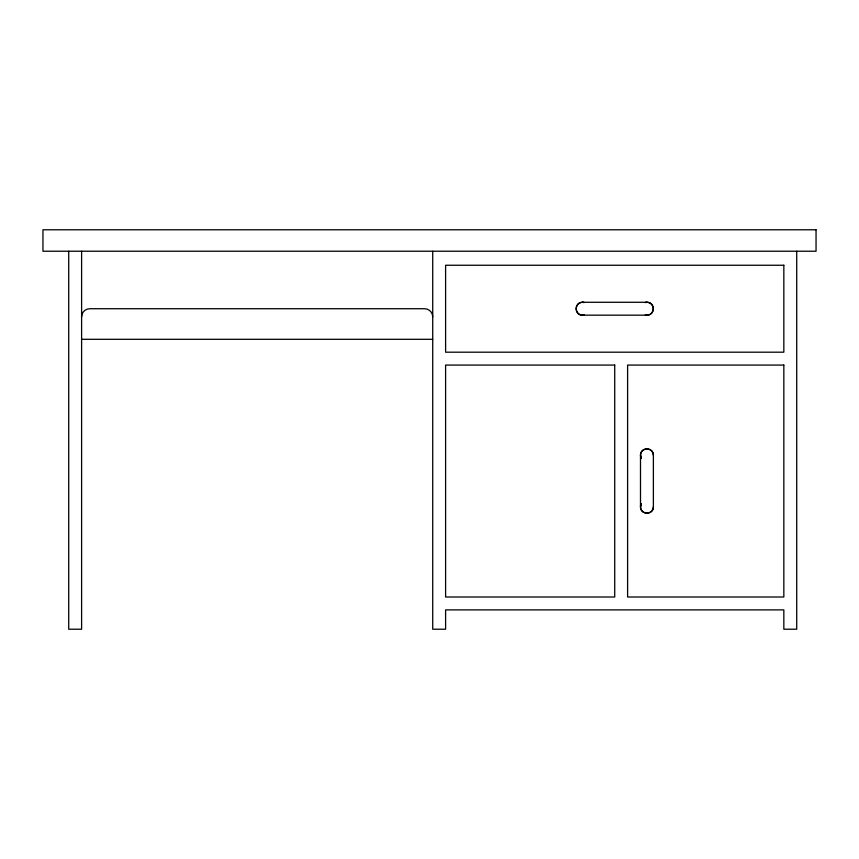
<?xml version="1.0" encoding="UTF-8"?>
<svg xmlns="http://www.w3.org/2000/svg" width="859" height="859" viewBox="0 0 859 859"><rect width="100%" height="100%" fill="white"/><g stroke="black" fill="none" stroke-linecap="round" stroke-linejoin="round"><path stroke-width="1.29" d="M640.492 455.27C640.18 446.991 653.688 446.991 653.377 455.27L653.377 506.81C653.688 515.089 640.18 515.089 640.492 506.81L640.492 455.27L641.351 458.491A6.442 6.442 0 0 1 645.27 449.042A6.442 6.442 0 0 1 653.377 455.27M640.492 506.81L641.351 503.589A6.442 6.442 0 0 0 645.27 513.038A6.442 6.442 0 0 0 653.377 506.81M582.509 302.282C574.231 301.96 574.231 315.478 582.509 315.167L646.934 315.167C655.213 315.478 655.213 301.96 646.934 302.282L582.509 302.282L584.174 302.497A6.442 6.442 0 0 0 576.067 308.725A6.442 6.442 0 0 0 584.174 314.942L582.509 315.167M646.934 302.282L645.27 302.497A6.442 6.442 0 0 1 653.377 308.725A6.442 6.442 0 0 1 645.27 314.942L646.934 315.167M81.605 339.305L432.721 339.305M796.722 251.225L796.722 629.217L783.837 629.217L783.837 609.89L445.606 609.89L445.606 629.217L432.721 629.217L432.721 251.225M81.605 251.225L81.605 629.217L68.72 629.217L68.72 251.225M81.605 316.864A8.15 8.15 0 0 1 89.755 308.725L424.571 308.725A8.15 8.15 0 0 1 432.721 316.864M816.05 229.782L42.95 229.782L42.95 251.225L816.05 251.225L816.05 229.782M783.837 265.248L445.606 265.248L445.606 352.19L783.837 352.19L783.837 265.248M614.722 365.075L445.606 365.075L445.606 597.005L614.722 597.005L614.722 365.075M783.837 365.075L627.607 365.075L627.607 597.005L783.837 597.005L783.837 365.075"/></g></svg>
